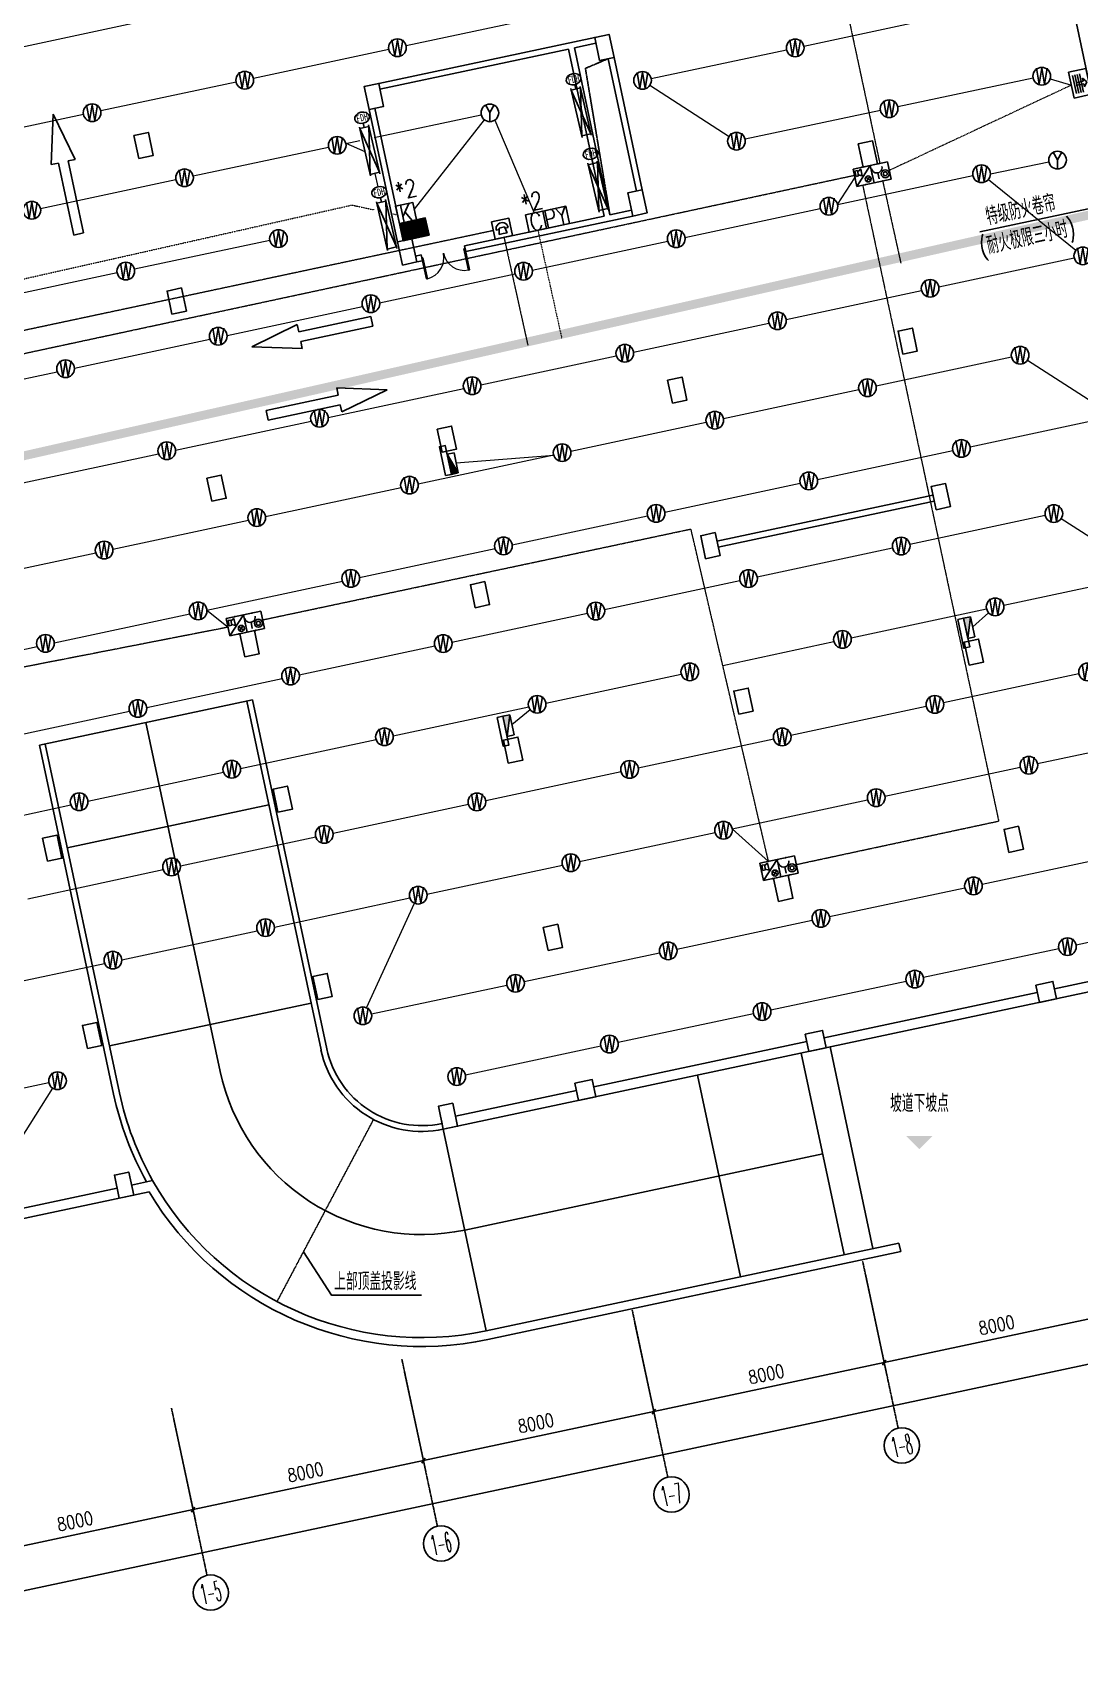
# Model space of a CAD drawing. Extents: x -781653 to 929899, y -292639 to -18670.
# Drawn here: x -302985 to -267441, y -222176 to -166558 of the extents above; entities that cross this region are included whole.
import ezdxf
from ezdxf.enums import TextEntityAlignment as Align

# ---------------------------------------------------------------- set-up
doc = ezdxf.new("R2010")
doc.units = 0
doc.header["$LTSCALE"] = 10
doc.header["$MEASUREMENT"] = 0
for name, pattern in [('ACAD_ISO11W100', [33.5, 12, -3, 12, -3, 0.5, -3]), ('BORDER', [1.75, 0.5, -0.25, 0.5, -0.25, 0, -0.25]), ('CENTER', [2, 1.25, -0.25, 0.25, -0.25]), ('DASH', [0.35, 0.25, -0.1]), ('DASHDOT', [1, 0.5, -0.25, 0, -0.25]), ('DASHED', [0.75, 0.5, -0.25]), ('DIVIDE2', [0.625, 0.25, -0.125, 0, -0.125, 0, -0.125])]:
    doc.linetypes.add(name, pattern=pattern)
doc.layers.get('0').update_dxf_attribs({"linetype": 'CONTINUOUS'})
doc.layers.get('Defpoints').update_dxf_attribs({"linetype": 'CONTINUOUS'})
for name, color, linetype in [('A-STAIRS', 9, 'CONTINUOUS'), ('AC-DUCT', 4, 'CONTINUOUS'), ('AXIS', 3, 'CONTINUOUS'), ('AXIS_TEXT', 7, 'CONTINUOUS'), ('COLU', 1, 'CONTINUOUS'), ('DIM_ELEV', 3, 'CONTINUOUS'), ('DOTE', 8, 'CENTER'), ('HT-TEXT', 7, 'CONTINUOUS'), ('JPS-X', 1, 'BORDER'), ('JPS-XHS', 7, 'CONTINUOUS'), ('K-防火阀', 7, 'CONTINUOUS'), ('PUB_DIM', 3, 'CONTINUOUS'), ('RD-equip', 3, 'CONTINUOUS'), ('STAIR', 9, 'CONTINUOUS'), ('TEXT', 7, 'CONTINUOUS'), ('wall', 8, 'CONTINUOUS'), ('WINDOW', 4, 'CONTINUOUS'), ('消防加墙', 2, 'CONTINUOUS'), ('结构墙', 7, 'CONTINUOUS'), ('行车方向', 4, 'CONTINUOUS'), ('行车线', 207, 'CONTINUOUS')]:
    doc.layers.add(name, color=color, linetype=linetype)
doc.layers.add('RD-line', color=2, linetype='CONTINUOUS', lineweight=0)
doc.layers.get('DOTE').off()
doc.styles.add('_TCH_AXIS', font='COMPLEX', dxfattribs={"bigfont": 'GBCBIG'})
doc.styles.add('COMPLEX', font='COMPLEX')
doc.styles.add('DIM_FONT', font='SIMPLEX', dxfattribs={"width": 0.8, "bigfont": 'HZTXT'})
doc.styles.add('FS1', font='txt4', dxfattribs={"width": 0.8, "bigfont": 'fstxt'})
doc.styles.add('FS2', font='tjromans.shx', dxfattribs={"width": 0.8, "bigfont": 'tjhztxt.shx'})
doc.styles.add('K-KHZ', font='', dxfattribs={"width": 0.8})
doc.styles.get("Standard").update_dxf_attribs({"font": 'GBENOR', "bigfont": 'GBCBIG'})
doc.styles.get('K-KHZ').set_extended_font_data('SimSun')
doc.dimstyles.new('DIMN300', dxfattribs={"dimscale": 3, "dimtxt": 300, "dimasz": 100, "dimexe": 250, "dimexo": 300, "dimgap": 150, "dimtad": 1, "dimdec": 0, "dimzin": 0, "dimdsep": 46, "dimtxsty": 'DIM_FONT', "dimblk": 'ARCHTICK', "dimcen": 0.09, "dimclrt": 7, "dimazin": 2, "dimtfac": 1, "dimtdec": 0, "dimtix": 1, "dimtmove": 2, "dimatfit": 3, "dimfxl": 0, "dimtolj": 1, "dimtzin": 0, "dimarcsym": 0})

# ---------------------------------------------------------------- blocks, each defined once
blk = doc.blocks.new('A$C1C157CE4')
at = {"layer": '行车线', "linetype": 'DASH', "ltscale": 3000}
for points in [[(4167, 2967), (1667, 2967), (1667, 3217), (0, 2800), (1667, 2383), (1667, 2633), (4167, 2633)], [(2531, 833), (2531, 583), (31, 583), (31, 250), (2531, 250), (2531, 0), (4198, 417)]]:
    blk.add_lwpolyline(points, close=True, dxfattribs=at)
blk = doc.blocks.new('A$C7EC620A8')
at = {"layer": 'COLU'}
for points in [[(65562, 52431), (66051, 52535), (65884, 53318), (65395, 53214), (65562, 52431)], [(57737, 50766), (58226, 50870), (58059, 51653), (57570, 51549), (57737, 50766)], [(49912, 49101), (50401, 49205), (50235, 49988), (49745, 49884), (49912, 49101)], [(74510, 48814), (74999, 48918), (74833, 49701), (74344, 49597), (74510, 48814)], [(66685, 47149), (67175, 47253), (67008, 48036), (66519, 47932), (66685, 47149)], [(58861, 45484), (59350, 45588), (59183, 46371), (58694, 46267), (58861, 45484)], [(51036, 43819), (51525, 43923), (51358, 44706), (50869, 44602), (51036, 43819)], [(75863, 42457), (76352, 42561), (76186, 43343), (75697, 43239), (75863, 42457)], [(68038, 40792), (68527, 40896), (68361, 41678), (67872, 41574), (68038, 40792)], [(60213, 39127), (60703, 39231), (60536, 40013), (60047, 39909), (60213, 39127)], [(52389, 37462), (52878, 37566), (52711, 38348), (52222, 38244), (52389, 37462)], [(76987, 37175), (77476, 37279), (77310, 38062), (76820, 37957), (76987, 37175)], [(69162, 35510), (69651, 35614), (69485, 36397), (68996, 36292), (69162, 35510)], [(61337, 33845), (61826, 33949), (61660, 34732), (61171, 34627), (61337, 33845)], [(53513, 32180), (54002, 32284), (53835, 33066), (53346, 32962), (53513, 32180)], [(78111, 31893), (78600, 31997), (78433, 32780), (77944, 32676), (78111, 31893)], [(70286, 30228), (70775, 30332), (70609, 31115), (70120, 31011), (70286, 30228)], [(62461, 28563), (62950, 28667), (62784, 29450), (62295, 29346), (62461, 28563)], [(54636, 26898), (55125, 27002), (54959, 27785), (54470, 27681), (54636, 26898)], [(79464, 25536), (79953, 25640), (79786, 26422), (79297, 26318), (79464, 25536)], [(46812, 25233), (47301, 25337), (47134, 26120), (46645, 26016), (46812, 25233)], [(71639, 23871), (72128, 23975), (71961, 24757), (71472, 24653), (71639, 23871)], [(63814, 22206), (64303, 22310), (64137, 23092), (63648, 22988), (63814, 22206)], [(55989, 20541), (56478, 20645), (56312, 21427), (55823, 21323), (55989, 20541)], [(80372, 21026), (80959, 21151), (81084, 20564), (80497, 20439)], [(48164, 18876), (48653, 18980), (48487, 19762), (47998, 19658), (48164, 18876)], [(72547, 19361), (73134, 19486), (73259, 18899), (72672, 18774)], [(64723, 17696), (65309, 17821), (65434, 17234), (64847, 17109)], [(60250, 16131), (60739, 16235), (60573, 17017), (60084, 16913), (60250, 16131)], [(49247, 13789), (49736, 13893), (49569, 14676), (49080, 14572), (49247, 13789)]]:
    blk.add_lwpolyline(points, close=True, dxfattribs=at)
at = {"layer": '结构墙', "linetype": 'ByBlock'}
for p, q in [((81309, 55782), (82266, 51283)), ((88151, 22426), (81011, 20906)), ((60250, 16131), (88811, 22208)), ((80424, 20781), (73186, 19241)), ((72599, 19116), (65361, 17576)), ((64775, 17451), (60667, 16577)), ((60250, 16131), (60188, 16424)), ((49174, 14132), (42950, 12807)), ((43250, 12513), (50257, 14004)), ((50380, 14388), (49663, 14236)), ((61707, 9284), (75726, 12267)), ((75726, 12267), (75789, 11974)), ((75789, 11974), (61770, 8991))]:
    blk.add_line(p, q, dxfattribs=at)
for radius, start in [(10800, 210.9221), (10500, 209.4702)]:
    blk.add_arc((59522, 19554), radius, start, 282.0126, dxfattribs=at)
blk = doc.blocks.new('$DorLib2D$00000002')
for p, q in [((-0.5, 0), (-0.5, 0.4875)), ((-0.475, 0.4875), (-0.5, 0.4875)), ((-0.475, 0), (-0.475, 0.4875)), ((0.475, 0), (0.475, 0.4875)), ((0.475, 0.4875), (0.5, 0.4875)), ((0.5, 0), (0.5, 0.4875)), ((-0.5, 0), (-0.475, 0)), ((0.5, 0), (0.475, 0))]:
    blk.add_line(p, q)
at = {"lineweight": 13}
for centre, start, end in [((-0.4875, 0), 0, 88.53072), ((0.4875, 0), 91.46928, 180)]:
    blk.add_arc(centre, 0.4875, start, end, dxfattribs=at)
blk = doc.blocks.new('_AXISO')
blk.add_circle((0, 0), 0.5)
at = {"layer": 'AXIS_TEXT', "style": 'COMPLEX', "width": 1.041667}
blk.add_attdef('A', text='', height=0.56, dxfattribs=at).set_placement((-0.25, -0.28), (0.25, -0.28), align=Align.FIT)
blk = doc.blocks.new('_ArchTick')
at = {"color": 0, "linetype": 'ByBlock', "const_width": 0.4}
blk.add_lwpolyline([(-0.5, -0.5), (0.5, 0.5)], dxfattribs=at)
blk = doc.blocks.new('*D222')
at = {"layer": 'Defpoints', "color": 0}
for p in [(82358, 20185), (74533, 18520), (75267, 15073)]:
    blk.add_point(p, dxfattribs=at)
at = {"layer": 'PUB_DIM', "color": 0, "lineweight": -2}
for p, q in [((82452, 19745), (83170, 16371)), ((74627, 18080), (75345, 14706)), ((83092, 16738), (75267, 15073))]:
    blk.add_line(p, q, dxfattribs=at)
at = {"layer": 'PUB_DIM', "color": 0, "lineweight": -2, "xscale": 150, "yscale": 150, "zscale": 150}
for p, rotation in [((83092, 16738), 12.01260007440828), ((75267, 15073), 192.0126000744082)]:
    blk.add_blockref('_ArchTick', p, dxfattribs=dict(at, rotation=rotation))
at = {"layer": 'PUB_DIM', "color": 7, "insert": (79085, 16346), "char_height": 450, "attachment_point": 5, "rotation": 12.0126, "style": 'DIM_FONT'}
blk.add_mtext('\\A1;8000', dxfattribs=at)
blk = doc.blocks.new('*D223')
at = {"layer": 'Defpoints', "color": 0}
for p in [(74533, 18520), (66709, 16855), (67442, 13408)]:
    blk.add_point(p, dxfattribs=at)
at = {"layer": 'PUB_DIM', "color": 0, "lineweight": -2}
for p, q in [((74627, 18080), (75345, 14706)), ((66802, 16415), (67520, 13041)), ((75267, 15073), (67442, 13408))]:
    blk.add_line(p, q, dxfattribs=at)
at = {"layer": 'PUB_DIM', "color": 0, "lineweight": -2, "xscale": 150, "yscale": 150, "zscale": 150}
for p, rotation in [((75267, 15073), 12.01260007440828), ((67442, 13408), 192.0126000744082)]:
    blk.add_blockref('_ArchTick', p, dxfattribs=dict(at, rotation=rotation))
at = {"layer": 'PUB_DIM', "color": 7, "insert": (71261, 14681), "char_height": 450, "attachment_point": 5, "rotation": 12.0126, "style": 'DIM_FONT'}
blk.add_mtext('\\A1;8000', dxfattribs=at)
blk = doc.blocks.new('*D224')
at = {"layer": 'Defpoints', "color": 0}
for p in [(66709, 16855), (58884, 15190), (59617, 11743)]:
    blk.add_point(p, dxfattribs=at)
at = {"layer": 'PUB_DIM', "color": 0, "lineweight": -2}
for p, q in [((66802, 16415), (67520, 13041)), ((58977, 14750), (59695, 11376)), ((67442, 13408), (59617, 11743))]:
    blk.add_line(p, q, dxfattribs=at)
at = {"layer": 'PUB_DIM', "color": 0, "lineweight": -2, "xscale": 150, "yscale": 150, "zscale": 150}
for p, rotation in [((67442, 13408), 12.01260007440828), ((59617, 11743), 192.0126000744082)]:
    blk.add_blockref('_ArchTick', p, dxfattribs=dict(at, rotation=rotation))
at = {"layer": 'PUB_DIM', "color": 7, "insert": (63436, 13016), "char_height": 450, "attachment_point": 5, "rotation": 12.0126, "style": 'DIM_FONT'}
blk.add_mtext('\\A1;8000', dxfattribs=at)
blk = doc.blocks.new('*D225')
at = {"layer": 'Defpoints', "color": 0}
for p in [(58884, 15190), (51059, 13525), (59617, 11743)]:
    blk.add_point(p, dxfattribs=at)
at = {"layer": 'PUB_DIM', "color": 0, "lineweight": -2}
for p, q in [((58977, 14750), (59695, 11376)), ((51153, 13085), (51870, 9711)), ((51792, 10078), (59617, 11743))]:
    blk.add_line(p, q, dxfattribs=at)
at = {"layer": 'PUB_DIM', "color": 0, "lineweight": -2, "xscale": 150, "yscale": 150, "zscale": 150}
for p, rotation in [((59617, 11743), 12.01260007440825), ((51792, 10078), 192.0126000744082)]:
    blk.add_blockref('_ArchTick', p, dxfattribs=dict(at, rotation=rotation))
at = {"layer": 'PUB_DIM', "color": 7, "insert": (55611, 11351), "char_height": 450, "attachment_point": 5, "rotation": 12.0126, "style": 'DIM_FONT'}
blk.add_mtext('\\A1;8000', dxfattribs=at)
blk = doc.blocks.new('*D226')
at = {"layer": 'Defpoints', "color": 0}
for p in [(51059, 13525), (43234, 11860), (51792, 10078)]:
    blk.add_point(p, dxfattribs=at)
at = {"layer": 'PUB_DIM', "color": 0, "lineweight": -2}
for p, q in [((51153, 13085), (51870, 9711)), ((43328, 11420), (44045, 8046)), ((43967, 8413), (51792, 10078))]:
    blk.add_line(p, q, dxfattribs=at)
at = {"layer": 'PUB_DIM', "color": 0, "lineweight": -2, "xscale": 150, "yscale": 150, "zscale": 150}
for p, rotation in [((51792, 10078), 12.01260007440825), ((43967, 8413), 192.0126000744082)]:
    blk.add_blockref('_ArchTick', p, dxfattribs=dict(at, rotation=rotation))
at = {"layer": 'PUB_DIM', "color": 7, "insert": (47786, 9686), "char_height": 450, "attachment_point": 5, "rotation": 12.0126, "style": 'DIM_FONT'}
blk.add_mtext('\\A1;8000', dxfattribs=at)
blk = doc.blocks.new('*D230')
at = {"layer": 'Defpoints', "color": 0}
for p in [(167844, 38375), (168889, 33466), (19760, 6865)]:
    blk.add_point(p, dxfattribs=at)
at = {"layer": 'PUB_DIM', "color": 0, "lineweight": -2}
for p, q in [((167938, 37935), (168967, 33099)), ((20804, 1955), (168889, 33466)), ((19853, 6424), (20882, 1589))]:
    blk.add_line(p, q, dxfattribs=at)
at = {"layer": 'PUB_DIM', "color": 0, "lineweight": -2, "xscale": 150, "yscale": 150, "zscale": 150}
for p, rotation in [((168889, 33466), 12.01260007422204), ((20804, 1955), 192.0126000742221)]:
    blk.add_blockref('_ArchTick', p, dxfattribs=dict(at, rotation=rotation))
at = {"layer": 'PUB_DIM', "color": 7, "insert": (94753, 18151), "char_height": 450, "attachment_point": 5, "rotation": 12.0126, "style": 'DIM_FONT'}
blk.add_mtext('\\A1;151400', dxfattribs=at)
blk = doc.blocks.new('yy')
at = {"layer": 'RD-equip'}
blk.add_circle((0, 0), 200, dxfattribs=at)
at = {"layer": 'RD-equip', "color": 4, "style": 'FS1', "width": 0.8}
blk.add_attdef('Y', text='', height=360, dxfattribs=at).set_placement((0, 0), align=Align.MIDDLE)
blk = doc.blocks.new('$equip$00001630')
for p, q in [((-0.5, 0), (-0.5, -1)), ((0.5, 0), (-0.5, 0)), ((0.5, -1), (0.5, 0)), ((-0.169, -0.5), (-0.169, -0.85)), ((-0.5, -1), (0.5, -1))]:
    blk.add_line(p, q)
for radius in [0.226, 0.113]:
    blk.add_circle((0.227, -0.64), radius)
blk.add_arc((-0.169, -0.2), 0.3, 180, 0)
for p in [(0, 0), (-0.5, -0.5), (0.5, -0.5), (0, -1)]:
    blk.add_point(p)
at = {"flags": 9}
blk.add_attdef('A', (0, 0), '', height=0.00002, dxfattribs=at)
blk.add_attdef('B', text='', height=0.4, dxfattribs=at).set_placement((0.884, -0.7), align=Align.MIDDLE_CENTER)
blk = doc.blocks.new('$equip$00001636')
for p, q in [((0.5, 0), (-0.5, 0)), ((0.5, 0), (-0.5, -1)), ((-0.5, 0), (-0.5, -1)), ((0.5, -1), (0.5, 0)), ((-0.417, -0.135, 0), (-0.417, -0.435, 0)), ((-0.269, -0.135, 0), (-0.417, -0.135, 0)), ((-0.417, -0.435, 0), (-0.269, -0.435, 0)), ((-0.269, -0.185, 0), (-0.069, -0.085, 0)), ((-0.269, -0.435, 0), (-0.269, -0.135, 0)), ((-0.069, -0.485, 0), (-0.269, -0.385, 0)), ((-0.069, -0.085, 0), (-0.069, -0.485, 0)), ((0.105, -0.602), (0.344, -0.841)), ((0.105, -0.841), (0.344, -0.602)), ((-0.5, -1), (0.5, -1))]:
    blk.add_line(p, q)
blk.add_circle((0.225, -0.722), 0.169)
for p in [(0, 0), (-0.5, -0.5), (0.5, -0.5), (0, -1)]:
    blk.add_point(p)
at = {"flags": 9}
blk.add_attdef('A', (0, 0), '', height=0.00002, dxfattribs=at)
blk.add_attdef('B', text='', height=0.4, dxfattribs=at).set_placement((0.884, -0.7), align=Align.MIDDLE_CENTER)
blk = doc.blocks.new('sdfgsdgsdgdsg')
at = {"layer": 'RD-equip', "xscale": 600, "yscale": 600, "zscale": 600, "rotation": 359.9999999999889}
for name, p in [('$equip$00001636', (-300, 600)), ('$equip$00001630', (300, 600))]:
    blk.add_blockref(name, p, dxfattribs=at)
blk = doc.blocks.new('XFDH')
at = {"color": 4}
for p, q in [((-73, 0), (-139, 0)), ((-94, -111), (-67, 29)), ((-67, 29), (62, 29)), ((94, -111), (62, 29)), ((139, 0), (71, 0)), ((0, -111), (-94, -111)), ((0, -111), (94, -111))]:
    blk.add_line(p, q, dxfattribs=at)
blk.add_ellipse((0, 0), major_axis=(98.3, 98.3), ratio=1, start_param=5.497787, end_param=8.63938, dxfattribs=at)
at = {"layer": 'RD-equip'}
blk.add_lwpolyline([(-201, 200), (199, 200), (199, -200), (-201, -200)], close=True, dxfattribs=at)
blk = doc.blocks.new('FHJL')
at = {"layer": 'RD-equip', "color": 4}
for p, q in [((-212, 331), (210, 331)), ((-212, 274), (210, 274)), ((-212, 221), (210, 221)), ((-212, 168), (210, 168)), ((-97, 120), (-31, 120)), ((0, 43), (-97, 120)), ((-31, 120), (-31, 293)), ((0, 43), (97, 120)), ((31, 120), (31, 293)), ((97, 120), (31, 120))]:
    blk.add_line(p, q, dxfattribs=at)
at = {"layer": 'RD-equip'}
blk.add_lwpolyline([(300, 400), (300, 0), (-300, 0), (-300, 400)], close=True, dxfattribs=at)
blk = doc.blocks.new('DXHS')
at = {"layer": 'JPS-XHS'}
blk.add_hatch(color=256, dxfattribs=at).paths.add_polyline_path([(-350, 240), (-350, 0), (350, 0)])
at = {"layer": 'JPS-XHS', "linetype": 'Continuous'}
for p, q in [((-350, 240), (-350, 0)), ((-350, 240), (350, 240)), ((-350, 0), (350, 0)), ((350, 240), (350, 0))]:
    blk.add_line(p, q, dxfattribs=at)
at = {"layer": 'JPS-XHS'}
blk.add_line((-350, 240), (350, 0), dxfattribs=at)
blk = doc.blocks.new('fsdgsdgdfgdgdgdg')
at = {"layer": 'RD-equip', "color": 4}
for p, q in [((-41, 567), (-12, 601)), ((-39, 534), (21, 603)), ((-36, 500), (55, 606)), ((-34, 467), (89, 608)), ((-31, 433), (122, 610)), ((-29, 399), (156, 613)), ((-26, 366), (189, 615)), ((-24, 332), (223, 618)), ((-22, 299), (257, 620)), ((-19, 265), (290, 623)), ((-17, 231), (324, 625)), ((-14, 198), (357, 627)), ((-12, 164), (391, 630)), ((-9, 131), (425, 632)), ((-7, 97), (458, 635)), ((-5, 64), (492, 637)), ((-2, 30), (525, 639)), ((4, 0), (559, 642)), ((37, 3), (593, 644)), ((71, 5), (626, 647)), ((104, 8), (660, 649)), ((138, 10), (693, 652)), ((172, 12), (727, 654)), ((205, 15), (760, 656)), ((239, 17), (794, 659)), ((272, 20), (828, 661)), ((306, 22), (854, 656)), ((340, 25), (857, 622)), ((373, 27), (859, 589)), ((407, 29), (862, 555)), ((440, 32), (864, 521)), ((474, 34), (866, 488)), ((507, 37), (869, 454)), ((541, 39), (871, 421)), ((575, 41), (874, 387)), ((608, 44), (876, 353)), ((642, 46), (879, 320)), ((675, 49), (881, 286)), ((709, 51), (883, 253)), ((743, 54), (886, 219)), ((776, 56), (888, 186)), ((810, 58), (891, 152)), ((843, 61), (893, 118)), ((877, 63), (896, 85))]:
    blk.add_line(p, q, dxfattribs=at)
at = {"layer": 'RD-equip'}
blk.add_lwpolyline([(-43, 598), (854, 663), (897, 65), (0, 0)], close=True, dxfattribs=at)
blk = doc.blocks.new('FI1600K')
at = {"layer": 'K-防火阀'}
for p, q in [((160, 1600), (160, 1750)), ((0, -50), (0, 1650)), ((320, 1600), (0, 0)), ((0, 1600), (320, 0)), ((0, 1600), (320, 1600)), ((320, -50), (320, 1650)), ((0, 0), (320, 0))]:
    blk.add_line(p, q, dxfattribs=at)
at = {"layer": 'K-防火阀', "const_width": 25}
blk.add_lwpolyline([(148, 801, 1), (172, 801, 1)], format="xyb", close=True, dxfattribs=at)
at = {"layer": 'K-防火阀'}
blk.add_ellipse((160, 1940), major_axis=(255, 0), ratio=0.74203, dxfattribs=at)
at = {"layer": 'K-防火阀', "style": 'K-KHZ', "width": 0.65, "flags": 4}
blk.add_attdef('F', text='', height=250, dxfattribs=at).set_placement((160, 1820), align=Align.CENTER)
blk = doc.blocks.new('A$C447C5B7F')
at = {"layer": 'AXIS', "linetype": 'ByBlock'}
for p, q in [((74533.3, 18519.7), (75741.5, 12842)), ((66708.5, 16854.7), (67916.7, 11176.9)), ((58883.7, 15189.7), (60091.8, 9511.9)), ((51058.9, 13524.7), (52267, 7846.9))]:
    blk.add_line(p, q, dxfattribs=at)
ref = blk.add_blockref('_AXISO', (75866.4, 12255.1), dxfattribs=dict(at, xscale=1200, yscale=1200, zscale=1200))
ref.add_attrib('A', '1-8', dxfattribs={"layer": 'AXIS_TEXT', "linetype": 'ByBlock', "height": 678.82, "rotation": 12.0126, "style": '_TCH_AXIS', "width": 0.381818}).set_placement((75605, 11852.5), (76269, 11993.8), align=Align.FIT)
ref = blk.add_blockref('_AXISO', (68041.5, 10590.1), dxfattribs=dict(at, xscale=1200, yscale=1200, zscale=1200))
ref.add_attrib('A', '1-7', dxfattribs={"layer": 'AXIS_TEXT', "linetype": 'ByBlock', "height": 678.82, "rotation": 12.0126, "style": '_TCH_AXIS', "width": 0.381818}).set_placement((67780.2, 10187.5), (68444.2, 10328.7), align=Align.FIT)
ref = blk.add_blockref('_AXISO', (60216.7, 8925.1), dxfattribs=dict(at, xscale=1200, yscale=1200, zscale=1200))
ref.add_attrib('A', '1-6', dxfattribs={"layer": 'AXIS_TEXT', "linetype": 'ByBlock', "height": 678.82, "rotation": 12.0126, "style": '_TCH_AXIS', "width": 0.381818}).set_placement((59955.4, 8522.5), (60619.3, 8663.7), align=Align.FIT)
ref = blk.add_blockref('_AXISO', (52391.9, 7260.1), dxfattribs=dict(at, xscale=1200, yscale=1200, zscale=1200))
ref.add_attrib('A', '1-5', dxfattribs={"layer": 'AXIS_TEXT', "linetype": 'ByBlock', "height": 678.82, "rotation": 12.0126, "style": '_TCH_AXIS', "width": 0.381818}).set_placement((52130.6, 6857.4), (52794.5, 6998.7), align=Align.FIT)
at = {"layer": 'PUB_DIM'}
dim = blk.add_aligned_dim(p1=(19759.6, 6864.6), p2=(167844.2, 38375), distance=-5019.3, dimstyle='DIMN300', override={"dimscale": 1.5}, dxfattribs=at)
dim.commit()
dim.dimension.update_dxf_attribs({"geometry": '*D230', "text_midpoint": (94752.9, 18150.6)})
for base, p1, p2, angle, picture, middle in [((75266.7, 15073.2), (82358.1, 20184.8), (74533.3, 18519.7), 12.0126, '*D222', (79085.4, 16345.9)), ((67441.9, 13408.2), (74533.3, 18519.7), (66708.5, 16854.7), 12.0126, '*D223', (71260.6, 14680.9)), ((59617.1, 11743.2), (66708.5, 16854.7), (58883.7, 15189.7), 12.0126, '*D224', (63435.8, 13015.8)), ((59617.1, 11743.2), (51058.9, 13524.7), (58883.7, 15189.7), 192.0126, '*D225', (55611, 11350.8)), ((51792.2, 10078.2), (43234.1, 11859.7), (51058.9, 13524.7), 192.0126, '*D226', (47786.2, 9685.8))]:
    dim = blk.add_linear_dim(base=base, p1=p1, p2=p2, angle=angle, dimstyle='DIMN300', override={"dimscale": 1.5}, dxfattribs=at)
    dim.commit()
    dim.dimension.update_dxf_attribs({"geometry": picture, "text_midpoint": middle})

msp = doc.modelspace()

# ---------------------------------------------------------------- hatches: boundary and pattern name
at = {"layer": 'DIM_ELEV', "linetype": 'ByBlock'}
msp.add_hatch(color=256, dxfattribs=at).paths.add_polyline_path([(-272873.1, -204477.2), (-273323.1, -204027.2), (-272423.1, -204027.2)])

# ---------------------------------------------------------------- linework, layer by layer
at = {"layer": 'A-STAIRS', "linetype": 'ByBlock'}
for p, q in [((-300236.9, -202605.1), (-302757.3, -190760.3)), ((-300041.3, -202563.5), (-302561.7, -190718.7)), ((-293533.1, -199515.8), (-300379.8, -200972.7)), ((-275425.1, -208060.6), (-276882, -201213.9)), ((-274447, -207852.5), (-275903.9, -201005.8)), ((-278946.3, -208809.9), (-280403.2, -201963.1)), ((-287585.9, -210648.2), (-289042.7, -203801.5))]:
    msp.add_line(p, q, dxfattribs=at)
at = {"layer": 'A-STAIRS', "linetype": 'DASH', "ltscale": 5}
msp.add_line((-294688.1, -209655.8), (-291410.2, -203470.7), dxfattribs=at)
at = {"layer": 'A-STAIRS', "linetype": 'DASH'}
msp.add_lwpolyline([(-283438.1, -167438.8), (-284214.8, -167767.7), (-283382.8, -172743.4)], dxfattribs=at)
at = {"layer": 'A-STAIRS', "linetype": 'ByBlock'}
msp.add_lwpolyline([(-299138.3, -189990.2), (-296617.9, -201835.1, 0.4142136), (-288314.3, -207224.9), (-276153.6, -204637.2)], format="xyb", dxfattribs=at)
for radius, end in [(10700, 209.13371), (10500, 209.4702)]:
    msp.add_arc((-289771.2, -200378.2), radius, 192.0126, end, dxfattribs=at)
at = {"layer": 'HT-TEXT'}
msp.add_line((-270822.5, -173318.3), (-266387.2, -172375.5), dxfattribs=at)
at = {"layer": 'RD-equip'}
for points in [[(-290659, -172451.3), (-290072.5, -172324.7), (-289945.9, -172911.2), (-290532.4, -173037.8)], [(-286248.1, -172739.7), (-285661.3, -172614.8), (-285536.4, -173201.7), (-286123.2, -173326.6)], [(-285661.3, -172614.8), (-284878.8, -172448.3), (-284753.9, -173035.2), (-285536.4, -173201.7)]]:
    msp.add_lwpolyline(points, close=True, dxfattribs=at)
at = {"layer": 'RD-line', "color": 1, "linetype": 'ACAD_ISO11W100', "ltscale": 0.05}
for p, q in [((-277719.6, -154668.4), (-274214.9, -170996.5)), ((-323087, -181703.1), (-275080.5, -171398.7)), ((-274797.4, -171735.2), (-270178.4, -193333.2)), ((-274119, -171589.6), (-273501.8, -174382)), ((-295178.8, -186498.6), (-280628.7, -183413.9)), ((-277995.4, -194703.6), (-280628.7, -183413.9)), ((-296352.1, -186750.5), (-312039.4, -189811.1)), ((-277052.5, -194808), (-270178.4, -193333.2))]:
    msp.add_line(p, q, dxfattribs=at)
at = {"layer": 'RD-line'}
for p, q in [((-303866.3, -167147), (-299268, -166168.5)), ((-285706.6, -166026.7), (-290304.8, -167005.1)), ((-276796.2, -167010), (-272198, -166031.5)), ((-290891.7, -167130), (-295489.9, -168108.4)), ((-281981.3, -168113.3), (-277383.1, -167134.8)), ((-296076.8, -168233.3), (-300675, -169211.7)), ((-282022.8, -168338.7), (-279335.3, -170077.5)), ((-269006.7, -168096.3), (-273604.9, -169074.7)), ((-268426.1, -168120.6), (-267708.5, -168337.5)), ((-301261.8, -169336.6), (-305860.1, -170315.1)), ((-291390.3, -170115.4), (-287753.2, -169341.5)), ((-290022.9, -172554.6), (-287644.6, -169515.3)), ((-287290.1, -169526.4), (-285954.7, -172677.3)), ((-274191.8, -169199.6), (-278790, -170178.1)), ((-297536.5, -171423.2), (-292938.3, -170444.8)), ((-292353.9, -170309.3), (-291701.8, -170589.8)), ((-292351.4, -170319.9), (-291878.7, -170219.3)), ((-270459.9, -171348.6), (-268473.8, -170943.4)), ((-302721.6, -172526.5), (-298123.4, -171548.1)), ((-291367.5, -171334), (-291262.6, -171793.1)), ((-275650.1, -172396.3), (-271053.2, -171411.5)), ((-275650.1, -172396.3), (-275062, -171485.1)), ((-270526.8, -171537.5), (-267553.7, -173946.9)), ((-280834, -173506.8), (-276236.7, -172521.9)), ((-294932.1, -173612.9), (-299530.3, -174591.3)), ((-286017.9, -174617.3), (-281419.9, -173632.3)), ((-272211, -175182.9), (-267614, -174198.6)), ((-300117.1, -174716.2), (-304715.4, -175694.6)), ((-291202.1, -175727.9), (-286603.1, -174742.6)), ((-277394.9, -176292.8), (-272797.6, -175308.5)), ((-296386.4, -176838.5), (-291786, -175852.9)), ((-282578.9, -177402.8), (-277981, -176418.3)), ((-301570.9, -177949.1), (-296968.8, -176963.2)), ((-287763.1, -178512.8), (-283164.3, -177528.1)), ((-269742, -177573.5), (-274338.9, -178558.3)), ((-269196.8, -177673.6), (-266509.3, -179412.5)), ((-306755.6, -179059.8), (-302151.3, -178073.5)), ((-292947.5, -179622.8), (-288347.5, -178637.9)), ((-274925.5, -178683.9), (-279522.8, -179668.8)), ((-271147.8, -180622.5), (-266550.7, -179638.3)), ((-298131.9, -180732.8), (-293530.5, -179747.6)), ((-280108.7, -179794.3), (-284706.7, -180779.3)), ((-276331.7, -181732.5), (-271734.3, -180748.1)), ((-303316.6, -181842.9), (-298713.3, -180857.3)), ((-285291.9, -180904.7), (-289890.9, -181889.9)), ((-288604.5, -181164.6), (-285291.9, -180904.7)), ((-281515.7, -182842.4), (-276917.8, -181858)), ((-290474.8, -182015), (-295075.2, -183000.5)), ((-286699.9, -183952.4), (-282101.1, -182967.8)), ((-268597.3, -182953.1), (-273194.3, -183937.9)), ((-295657.6, -183125.3), (-300259.7, -184111.2)), ((-268052.1, -183053.2), (-265364.6, -184792.1)), ((-291884.2, -185062.4), (-287284.2, -184077.5)), ((-273780.8, -184063.5), (-278378.1, -185048.4)), ((-300840.1, -184235.5), (-305444.4, -185221.8)), ((-297068.7, -186172.5), (-292467.2, -185187.3)), ((-278964.1, -185173.9), (-283562, -186158.9)), ((-270003.1, -186002.1), (-265406, -185017.8)), ((-302253.3, -187282.6), (-297650.1, -186297)), ((-297068.7, -186172.5), (-296352.1, -186750.5)), ((-284147.2, -186284.2), (-288746.2, -187269.5)), ((-275187, -187112), (-270589.6, -186127.7)), ((-270522.2, -186257.4), (-271060.9, -186735.3)), ((-307438.1, -188392.7), (-302832.8, -187406.6)), ((-289330.1, -187394.5), (-293930.5, -188380.1)), ((-279548.3, -188045.8), (-275773.1, -187237.5)), ((-294512.9, -188504.8), (-299115, -189490.7)), ((-285555.2, -189332), (-280956.4, -188347.3)), ((-267452.6, -188332.6), (-272049.6, -189317.4)), ((-299695.4, -189615.1), (-304299.7, -190601.4)), ((-290739.5, -190442), (-286139.5, -189457.1)), ((-286085.8, -189557.5), (-286710.5, -190065.3)), ((-272636.1, -189443.1), (-277233.4, -190427.9)), ((-295924, -191552.1), (-291322.5, -190566.8)), ((-277819.4, -190553.4), (-282417.3, -191538.4)), ((-268858.4, -191381.7), (-264261.3, -190397.4)), ((-301108.6, -192662.1), (-296505.4, -191676.5)), ((-283002.5, -191663.8), (-287601.5, -192649)), ((-274042.3, -192491.6), (-269444.9, -191507.3)), ((-306293.4, -193772.3), (-301688.1, -192786.2)), ((-288185.4, -192774.1), (-292785.8, -193759.6)), ((-279226.3, -193601.6), (-274628.4, -192617.1)), ((-293368.2, -193884.4), (-297970.3, -194870.3)), ((-284410.5, -194711.5), (-279811.7, -193726.9)), ((-279226.3, -193601.6), (-277995.4, -194703.6)), ((-270739.7, -195472.7), (-266141.5, -194494.3)), ((-298550.8, -194994.6), (-303155, -195981)), ((-289594.8, -195821.6), (-284994.8, -194836.7)), ((-275924.8, -196576), (-271326.6, -195597.6)), ((-294779.3, -196931.6), (-290177.8, -195946.4)), ((-291648.3, -199675.7), (-290018.5, -196123.8)), ((-289910.8, -195889.2), (-289893.4, -195851.2)), ((-281109.9, -197679.3), (-276511.6, -196700.9)), ((-267548.4, -197537.5), (-262950.2, -196559.1)), ((-299963.9, -198041.7), (-295360.7, -197056.1)), ((-286294.9, -198782.7), (-281696.7, -197804.2)), ((-272733.5, -198640.8), (-268135.3, -197662.4)), ((-305148.7, -199151.8), (-300543.4, -198165.8)), ((-291480, -199886), (-286881.8, -198907.5)), ((-277918.6, -199744.1), (-273320.4, -198765.7)), ((-283103.6, -200847.4), (-278505.4, -199869)), ((-288288.7, -201950.8), (-283690.5, -200972.3)), ((-307035.2, -203195.9), (-302437, -202217.5)), ((-303977.6, -205069.2), (-302303.4, -202408.9))]:
    msp.add_line(p, q, dxfattribs=at)
at = {"layer": 'RD-line', "color": 1, "linetype": 'DASHDOT'}
for p, q in [((-267708.5, -168337.5), (-273888.7, -171233.3)), ((-313077.5, -177120.9), (-292141.5, -172410.4)), ((-292141.5, -172410.4), (-291368.6, -172577.4)), ((-290752.5, -172710.6), (-290595.7, -172744.5))]:
    msp.add_line(p, q, dxfattribs=at)
at = {"layer": 'RD-line', "color": 1, "linetype": 'DASH'}
for p, q in [((-287336.2, -173277.9), (-316223.5, -179424.8)), ((-286980.4, -173508.9), (-286168.5, -177181.9))]:
    msp.add_line(p, q, dxfattribs=at)
at = {"layer": 'RD-line', "color": 1, "linetype": 'DIVIDE2'}
msp.add_line((-285829.8, -173264.1), (-285019.9, -176928), dxfattribs=at)
at = {"layer": 'RD-line', "linetype": 'DASHED', "const_width": 300}
msp.add_lwpolyline([(-311092.1, -182691.2), (-196121.6, -156702.6)], dxfattribs=at)
at = {"layer": 'STAIR'}
for p, q in [((-302757.3, -190760.3), (-295519.3, -189220.2, 0)), ((-293194.5, -201106.6), (-295715, -189261.8)), ((-292998.9, -201065), (-295519.3, -189220.2)), ((-301812.4, -194239.9, 0), (-294965.7, -192783, 0))]:
    msp.add_line(p, q, dxfattribs=at)
for radius in [3500, 3300]:
    msp.add_arc((-289771.2, -200378.2), radius, 192.0126, 282.0126, dxfattribs=at)
at = {"layer": 'TEXT'}
msp.add_lwpolyline([(-289786.4, -209439), (-292836, -209439), (-293791.8, -207964.7)], dxfattribs=at)
at = {"layer": 'wall'}
for p, q in [((-283898, -166718.7), (-291233.8, -168279.7)), ((-284785.6, -167112.1), (-291192.1, -168475.3)), ((-284785.6, -167112.1), (-283578.4, -172785.1)), ((-283856.4, -166914.3), (-284590, -167070.4)), ((-284590, -167070.4), (-283382.8, -172743.4)), ((-282285.1, -171896.4), (-283242.5, -167397.1)), ((-282480.7, -171938), (-283438.1, -167438.8)), ((-291556.3, -169166.2), (-290598.9, -173665.5)), ((-291360.7, -169124.6), (-290403.3, -173623.9)), ((-288322.2, -173794.5), (-283578.4, -172785.1)), ((-288280.6, -173990.1), (-282607.6, -172783)), ((-283382.8, -172743.4), (-282649.2, -172587.3)), ((-289985, -174148.3), (-289789.4, -174106.7)), ((-289943.4, -174343.9), (-289747.8, -174302.3)), ((-272410.2, -182268.3), (-279745.9, -183829.3)), ((-272368.5, -182463.9), (-279704.3, -184024.9))]:
    msp.add_line(p, q, dxfattribs=at)
at = {"layer": 'wall', "linetype": 'ByBlock'}
for p, q in [((-288280.6, -173990.1), (-288322.2, -173794.5)), ((-289747.8, -174302.3), (-289789.4, -174106.7))]:
    msp.add_line(p, q, dxfattribs=at)
at = {"layer": '消防加墙'}
for points in [[(-288962, -181598.5), (-289170.1, -180620.4), (-288974.5, -180578.8), (-288766.4, -181556.9)], [(-271564.1, -186484.5), (-271356, -187462.6), (-271160.4, -187421), (-271368.5, -186442.9)], [(-287213.8, -189814.6), (-287005.6, -190792.7), (-286810, -190751.1), (-287018.1, -189772.9)]]:
    msp.add_lwpolyline(points, close=True, dxfattribs=at)

# ---------------------------------------------------------------- block references
at = {"layer": 'AC-DUCT', "rotation": 12.88082261541612}
for p in [(-284339.3, -170064), (-291523.5, -171369.7), (-283759.7, -172598.6), (-290943.9, -173904.3)]:
    msp.add_blockref('FI1600K', p, dxfattribs=at).add_auto_attribs({'F': 'FDH'})
at = {"layer": 'DOTE'}
msp.add_blockref('A$C447C5B7F', (-349332.1, -226799.4), dxfattribs=at)
at = {"layer": 'JPS-X', "xscale": -1, "rotation": 282.0126000740612}
msp.add_blockref('DXHS', (-288839.2, -181214.6), dxfattribs=at)
at = {"layer": 'JPS-X', "rotation": 282.0126000740612}
for p in [(-271295.7, -186785.3), (-286945.3, -190115.3)]:
    msp.add_blockref('DXHS', p, dxfattribs=at)
at = {"layer": 'RD-equip', "xscale": 1.5, "yscale": 1.5, "zscale": 1.5}
for p, values in [((-290598.3, -167067.6), {'Y': 'W'}), ((-277089.6, -167072.4), {'Y': 'W'}), ((-295783.3, -168170.9), {'Y': 'W'}), ((-282274.7, -168175.7), {'Y': 'W'}), ((-268713.3, -168033.9), {'Y': 'W'}), ((-300968.4, -169274.2), {'Y': 'W'}), ((-287459.8, -169279), {'Y': 'Y'}), ((-273898.4, -169137.2), {'Y': 'W'}), ((-292644.8, -170382.3), {'Y': 'W'}), ((-279083.4, -170240.5), {'Y': 'W'}), ((-268179.9, -170883.4), {'Y': 'Y'}), ((-297829.9, -171485.6), {'Y': 'W'}), ((-270759.9, -171348.6), {'Y': 'W'}), ((-303015, -172589), {'Y': 'W'}), ((-275944.9, -172451.9), {'Y': 'W'}), ((-294638.6, -173550.4), {'Y': 'W'}), ((-281130, -173555.3), {'Y': 'W'}), ((-267320.6, -174135.8), {'Y': 'W'}), ((-299823.7, -174653.7), {'Y': 'W'}), ((-286315.1, -174658.6), {'Y': 'W'}), ((-272505.7, -175239.1), {'Y': 'W'}), ((-291500.2, -175761.9), {'Y': 'W'}), ((-277690.8, -176342.4), {'Y': 'W'}), ((-296685.2, -176865.2), {'Y': 'W'}), ((-282875.9, -177445.7), {'Y': 'W'}), ((-269448.7, -177510.7), {'Y': 'W'}), ((-301870.3, -177968.5), {'Y': 'W'}), ((-288060.9, -178549.1), {'Y': 'W'}), ((-274633.7, -178614), {'Y': 'W'}), ((-293246, -179652.4), {'Y': 'W'}), ((-279818.8, -179717.3), {'Y': 'W'}), ((-298431.1, -180755.7), {'Y': 'W'}), ((-285003.9, -180820.6), {'Y': 'W'}), ((-271442.5, -180678.8), {'Y': 'W'}), ((-290189, -181923.9), {'Y': 'W'}), ((-276627.5, -181782.1), {'Y': 'W'}), ((-295374, -183027.2), {'Y': 'W'}), ((-281812.6, -182885.4), {'Y': 'W'}), ((-268304, -182890.2), {'Y': 'W'}), ((-300559.1, -184130.6), {'Y': 'W'}), ((-286997.7, -183988.7), {'Y': 'W'}), ((-273489, -183993.6), {'Y': 'W'}), ((-292182.7, -185092), {'Y': 'W'}), ((-278674.1, -185096.9), {'Y': 'W'}), ((-270297.8, -186058.3), {'Y': 'W'}), ((-297367.8, -186195.3), {'Y': 'W'}), ((-283859.2, -186200.2), {'Y': 'W'}), ((-275482.8, -187161.7), {'Y': 'W'}), ((-302552.9, -187298.7), {'Y': 'W'}), ((-289044.3, -187303.5), {'Y': 'W'}), ((-280667.9, -188265), {'Y': 'W'}), ((-267159.3, -188269.8), {'Y': 'W'}), ((-294229.3, -188406.8), {'Y': 'W'}), ((-285853, -189368.3), {'Y': 'W'}), ((-272344.3, -189373.1), {'Y': 'W'}), ((-299414.4, -189510.1), {'Y': 'W'}), ((-291038, -190471.6), {'Y': 'W'}), ((-277529.4, -190476.4), {'Y': 'W'}), ((-296223.1, -191574.9), {'Y': 'W'}), ((-282714.5, -191579.7), {'Y': 'W'}), ((-269153.1, -191437.9), {'Y': 'W'}), ((-301408.2, -192678.2), {'Y': 'W'}), ((-287899.6, -192683.1), {'Y': 'W'}), ((-274338.1, -192541.2), {'Y': 'W'}), ((-293084.6, -193786.4), {'Y': 'W'}), ((-279523.2, -193644.5), {'Y': 'W'}), ((-298269.7, -194889.7), {'Y': 'W'}), ((-284708.3, -194747.8), {'Y': 'W'}), ((-289893.4, -195851.2), {'Y': 'W'}), ((-271033.1, -195535.2), {'Y': 'W'}), ((-295078.4, -196954.5), {'Y': 'W'}), ((-276218.2, -196638.5), {'Y': 'W'}), ((-281403.3, -197741.8), {'Y': 'W'}), ((-267841.9, -197599.9), {'Y': 'W'}), ((-300263.5, -198057.8), {'Y': 'W'}), ((-286588.4, -198845.1), {'Y': 'W'}), ((-273026.9, -198703.3), {'Y': 'W'}), ((-291773.4, -199948.4), {'Y': 'W'}), ((-278212, -199806.6), {'Y': 'W'}), ((-283397.1, -200909.9), {'Y': 'W'}), ((-302143.6, -202155), {'Y': 'W'}), ((-288582.2, -202013.2), {'Y': 'W'})]:
    msp.add_blockref('yy', p, dxfattribs=at).add_auto_attribs(values)
at = {"layer": 'RD-equip', "zscale": 1.5}
for name, p, xscale, yscale, rotation in [('FHJL', (-267122.3, -168209.9), 1.499999999995014, 1.500000000025466, 102.2780153147655), ('XFDH', (-287041.3, -173215.2), 1.50000000000048, 1.500000000000909, 12.01260007411904)]:
    msp.add_blockref(name, p, dxfattribs=dict(at, xscale=xscale, yscale=yscale, rotation=rotation))
at = {"layer": 'RD-line'}
for name, p, rotation in [('sdfgsdgsdgdsg', (-274412.4, -171652.5), 12.11451729763564), ('fsdgsdgdfgdgdgdg', (-290403.3, -173623.9), 8.296757345119138), ('sdfgsdgsdgdsg', (-295702.5, -186917.9), 12.11451729763588), ('sdfgsdgsdgdsg', (-277576.2, -195227.3), 12.11451729763564)]:
    msp.add_blockref(name, p, dxfattribs=dict(at, rotation=rotation))
at = {"layer": 'WINDOW', "linetype": 'ByBlock', "xscale": 1500, "yscale": 1500, "zscale": 1500, "rotation": 192.0126000742608}
msp.add_blockref('$DorLib2D$00000002', (-289034.8, -174049.5), dxfattribs=at)
at = {"layer": '结构墙'}
msp.add_blockref('A$C7EC620A8', (-349293.1, -219932.3), dxfattribs=at)
at = {"layer": '行车方向'}
for p, rotation in [((-301013.5, -173337.2), 102.0126000742227), ((-291526.7, -175944.9), 192.0126000742227)]:
    msp.add_blockref('A$C1C157CE4', p, dxfattribs=dict(at, rotation=rotation))

# ---------------------------------------------------------------- texts
at = {"layer": 'RD-equip', "color": 4, "style": 'FS1', "width": 0.8}
for tag, rotation, p in [('*2', 12.1746, (-290310.6, -171879.3)), ('K', 12.1746, (-290302.5, -172681.3)), ('*2', 12.0126, (-286034.8, -172300.1)), ('C', 12.0126, (-285892.2, -172970.7)), ('PY', 12.0126, (-285223.4, -172828.4))]:
    msp.add_attdef(tag, text='K', height=600, rotation=rotation, dxfattribs=at).set_placement(p, align=Align.MIDDLE)
at = {"layer": 'TEXT', "style": 'FS2', "width": 0.7}
for s, rotation, p in [('特级防火卷帘', 12.16112, (-269367.9, -172853.9)), ('上部顶盖投影线', 0.16112, (-291349.6, -209269.6))]:
    msp.add_text(s, height=600, rotation=rotation, dxfattribs=at).set_placement(p, align=Align.CENTER)
for s, rotation, p in [('(耐火极限三小时)', 12.16112, (-270755.6, -174143.8, 0)), ('坡道下坡点', 0.16112, (-273863.4, -203220.9))]:
    msp.add_text(s, height=600, rotation=rotation, dxfattribs=at).set_placement(p)

doc.saveas('drawing.dxf')
